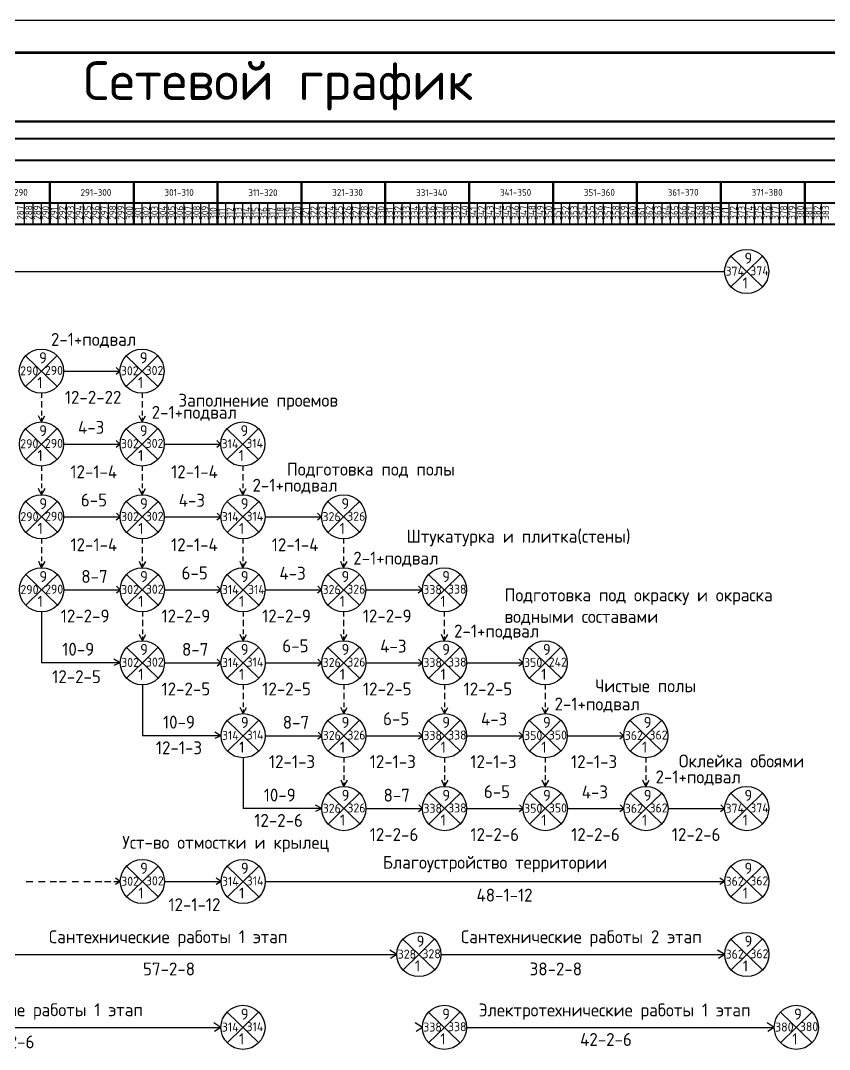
# Model space of a CAD drawing. Header units: millimetres. Extents: x -782 to 10910, y 3841 to 13237.
# Drawn here: x 10231.4 to 10356.8, y 7775.9 to 7935.4 of the extents above; entities that cross this region are included whole.
import ezdxf

# ---------------------------------------------------------------- set-up
doc = ezdxf.new("R2010")
doc.units = ezdxf.units.MM
doc.layers.add('1STAIR2D', color=30, linetype='Continuous')
doc.layers.add('A0-08', color=101, linetype='Continuous')
doc.styles.add('GOST-2.304_Type-B', font='GOST_Common.ttf')
doc.styles.get("Standard").update_dxf_attribs({"font": 'isocpeur.ttf'})

msp = doc.modelspace()

# ---------------------------------------------------------------- linework, layer by layer
at = {"lineweight": 50}
for p, q in [((10235.969228, 7903.787679), (10235.969228, 7910.420659)), ((10248.969228, 7903.810757), (10248.969228, 7910.443737)), ((10261.969228, 7903.779987), (10261.969228, 7910.412966)), ((10274.969228, 7903.787679), (10274.969228, 7910.420659)), ((10287.969228, 7903.787679), (10287.969228, 7910.420659)), ((10300.969228, 7903.810757), (10300.969228, 7910.443737)), ((10313.969228, 7903.779987), (10313.969228, 7910.412966)), ((10326.969228, 7903.787679), (10326.969228, 7910.420659)), ((10339.969228, 7903.787679), (10339.969228, 7910.420659)), ((10352.969228, 7903.810757), (10352.969228, 7910.443737))]:
    msp.add_line(p, q, dxfattribs=at)
at = {"lineweight": 25}
for p, q in [((10232.069228, 7903.803065), (10232.069228, 7907.127247)), ((10232.069228, 7903.803065), (10232.069228, 7907.127247)), ((10233.369228, 7903.803065), (10233.369228, 7907.142632)), ((10234.669228, 7903.787679), (10234.669228, 7907.111862)), ((10234.669228, 7903.787679), (10234.669228, 7907.111862)), ((10235.969228, 7903.787679), (10235.969228, 7907.111862)), ((10235.969228, 7903.787679), (10235.969228, 7907.111862)), ((10237.269228, 7903.787679), (10237.269228, 7907.127247)), ((10238.569228, 7903.772294), (10238.569228, 7907.096476)), ((10238.569228, 7903.772294), (10238.569228, 7907.096476)), ((10239.869228, 7903.772294), (10239.869228, 7907.096476)), ((10239.869228, 7903.772294), (10239.869228, 7907.096476)), ((10241.169228, 7903.772294), (10241.169228, 7907.111862)), ((10242.469228, 7903.787679), (10242.469228, 7907.111862)), ((10242.469228, 7903.787679), (10242.469228, 7907.111862)), ((10243.769228, 7903.787679), (10243.769228, 7907.111862)), ((10243.769228, 7903.787679), (10243.769228, 7907.111862)), ((10245.069228, 7903.787679), (10245.069228, 7907.127247)), ((10246.369228, 7903.787679), (10246.369228, 7907.111862)), ((10246.369228, 7903.787679), (10246.369228, 7907.111862)), ((10247.669228, 7903.787679), (10247.669228, 7907.111862)), ((10247.669228, 7903.787679), (10247.669228, 7907.111862)), ((10248.969228, 7903.787679), (10248.969228, 7907.127247)), ((10250.269228, 7903.787679), (10250.269228, 7907.111862)), ((10250.269228, 7903.787679), (10250.269228, 7907.111862)), ((10251.569228, 7903.787679), (10251.569228, 7907.111862)), ((10251.569228, 7903.787679), (10251.569228, 7907.111862)), ((10252.869228, 7903.787679), (10252.869228, 7907.127247)), ((10254.169228, 7903.787679), (10254.169228, 7907.111862)), ((10254.169228, 7903.787679), (10254.169228, 7907.111862)), ((10255.469228, 7903.787679), (10255.469228, 7907.111862)), ((10255.469228, 7903.787679), (10255.469228, 7907.111862)), ((10256.769228, 7903.787679), (10256.769228, 7907.127247)), ((10258.069228, 7903.772294), (10258.069228, 7907.096476)), ((10258.069228, 7903.772294), (10258.069228, 7907.096476)), ((10259.369228, 7903.772294), (10259.369228, 7907.096476)), ((10259.369228, 7903.772294), (10259.369228, 7907.096476)), ((10260.669228, 7903.772294), (10260.669228, 7907.111862)), ((10261.969228, 7903.756909), (10261.969228, 7907.081091)), ((10261.969228, 7903.756909), (10261.969228, 7907.081091)), ((10263.269228, 7903.756909), (10263.269228, 7907.081091)), ((10263.269228, 7903.756909), (10263.269228, 7907.081091)), ((10264.569228, 7903.756909), (10264.569228, 7907.096476)), ((10265.869228, 7903.772294), (10265.869228, 7907.096476)), ((10265.869228, 7903.772294), (10265.869228, 7907.096476)), ((10267.169228, 7903.772294), (10267.169228, 7907.096476)), ((10267.169228, 7903.772294), (10267.169228, 7907.096476)), ((10268.469228, 7903.772294), (10268.469228, 7907.111862)), ((10269.769228, 7903.772294), (10269.769228, 7907.096476)), ((10269.769228, 7903.772294), (10269.769228, 7907.096476)), ((10271.069228, 7903.772294), (10271.069228, 7907.096476)), ((10271.069228, 7903.772294), (10271.069228, 7907.096476)), ((10272.369228, 7903.772294), (10272.369228, 7907.111862)), ((10273.669228, 7903.772294), (10273.669228, 7907.096476)), ((10273.669228, 7903.772294), (10273.669228, 7907.096476)), ((10274.969228, 7903.772294), (10274.969228, 7907.096476)), ((10274.969228, 7903.772294), (10274.969228, 7907.096476)), ((10276.269228, 7903.772294), (10276.269228, 7907.111862)), ((10277.569228, 7903.772294), (10277.569228, 7907.096476)), ((10277.569228, 7903.772294), (10277.569228, 7907.096476)), ((10278.869228, 7903.772294), (10278.869228, 7907.096476)), ((10278.869228, 7903.772294), (10278.869228, 7907.096476)), ((10280.169228, 7903.772294), (10280.169228, 7907.111862)), ((10281.469228, 7903.756909), (10281.469228, 7907.081091)), ((10281.469228, 7903.756909), (10281.469228, 7907.081091)), ((10282.769228, 7903.756909), (10282.769228, 7907.081091)), ((10282.769228, 7903.756909), (10282.769228, 7907.081091)), ((10284.069228, 7903.756909), (10284.069228, 7907.096476)), ((10285.369228, 7903.741523), (10285.369228, 7907.065706)), ((10285.369228, 7903.741523), (10285.369228, 7907.065706)), ((10286.669228, 7903.741523), (10286.669228, 7907.065706)), ((10286.669228, 7903.741523), (10286.669228, 7907.065706)), ((10287.969228, 7903.741523), (10287.969228, 7907.081091)), ((10289.269228, 7903.756909), (10289.269228, 7907.081091)), ((10289.269228, 7903.756909), (10289.269228, 7907.081091)), ((10290.569228, 7903.756909), (10290.569228, 7907.081091)), ((10290.569228, 7903.756909), (10290.569228, 7907.081091)), ((10291.869228, 7903.756909), (10291.869228, 7907.096476)), ((10293.169228, 7903.756909), (10293.169228, 7907.081091)), ((10293.169228, 7903.756909), (10293.169228, 7907.081091)), ((10294.469228, 7903.756909), (10294.469228, 7907.081091)), ((10294.469228, 7903.756909), (10294.469228, 7907.081091)), ((10295.769228, 7903.756909), (10295.769228, 7907.096476)), ((10297.069228, 7903.756909), (10297.069228, 7907.081091)), ((10297.069228, 7903.756909), (10297.069228, 7907.081091)), ((10298.369228, 7903.756909), (10298.369228, 7907.081091)), ((10298.369228, 7903.756909), (10298.369228, 7907.081091)), ((10299.669228, 7903.756909), (10299.669228, 7907.096476)), ((10300.969228, 7903.756909), (10300.969228, 7907.081091)), ((10300.969228, 7903.756909), (10300.969228, 7907.081091)), ((10302.269228, 7903.756909), (10302.269228, 7907.081091)), ((10302.269228, 7903.756909), (10302.269228, 7907.081091)), ((10303.569228, 7903.756909), (10303.569228, 7907.096476)), ((10304.869228, 7903.787679), (10304.869228, 7907.111862)), ((10304.869228, 7903.787679), (10304.869228, 7907.111862)), ((10306.169228, 7903.787679), (10306.169228, 7907.111862)), ((10306.169228, 7903.787679), (10306.169228, 7907.111862)), ((10307.469228, 7903.787679), (10307.469228, 7907.127247)), ((10308.769228, 7903.772294), (10308.769228, 7907.096476)), ((10308.769228, 7903.772294), (10308.769228, 7907.096476)), ((10310.069228, 7903.772294), (10310.069228, 7907.096476)), ((10310.069228, 7903.772294), (10310.069228, 7907.096476)), ((10311.369228, 7903.772294), (10311.369228, 7907.111862)), ((10312.669228, 7903.787679), (10312.669228, 7907.111862)), ((10312.669228, 7903.787679), (10312.669228, 7907.111862)), ((10313.969228, 7903.787679), (10313.969228, 7907.111862)), ((10313.969228, 7903.787679), (10313.969228, 7907.111862)), ((10315.269228, 7903.787679), (10315.269228, 7907.127247)), ((10316.569228, 7903.787679), (10316.569228, 7907.111862)), ((10316.569228, 7903.787679), (10316.569228, 7907.111862)), ((10317.869228, 7903.787679), (10317.869228, 7907.111862)), ((10317.869228, 7903.787679), (10317.869228, 7907.111862)), ((10319.169228, 7903.787679), (10319.169228, 7907.127247)), ((10320.469228, 7903.787679), (10320.469228, 7907.111862)), ((10320.469228, 7903.787679), (10320.469228, 7907.111862)), ((10321.769228, 7903.787679), (10321.769228, 7907.111862)), ((10321.769228, 7903.787679), (10321.769228, 7907.111862)), ((10323.069228, 7903.787679), (10323.069228, 7907.127247)), ((10324.369228, 7903.787679), (10324.369228, 7907.111862)), ((10324.369228, 7903.787679), (10324.369228, 7907.111862)), ((10325.669228, 7903.787679), (10325.669228, 7907.111862)), ((10325.669228, 7903.787679), (10325.669228, 7907.111862)), ((10326.969228, 7903.787679), (10326.969228, 7907.127247)), ((10328.269228, 7903.803065), (10328.269228, 7907.127247)), ((10328.269228, 7903.803065), (10328.269228, 7907.127247)), ((10329.569228, 7903.803065), (10329.569228, 7907.127247)), ((10329.569228, 7903.803065), (10329.569228, 7907.127247)), ((10330.869228, 7903.803065), (10330.869228, 7907.142632)), ((10332.169228, 7903.787679), (10332.169228, 7907.111862)), ((10332.169228, 7903.787679), (10332.169228, 7907.111862)), ((10333.469228, 7903.787679), (10333.469228, 7907.111862)), ((10333.469228, 7903.787679), (10333.469228, 7907.111862)), ((10334.769228, 7903.787679), (10334.769228, 7907.127247)), ((10336.069228, 7903.803065), (10336.069228, 7907.127247)), ((10336.069228, 7903.803065), (10336.069228, 7907.127247)), ((10337.369228, 7903.803065), (10337.369228, 7907.127247)), ((10337.369228, 7903.803065), (10337.369228, 7907.127247)), ((10338.669228, 7903.803065), (10338.669228, 7907.142632)), ((10339.969228, 7903.803065), (10339.969228, 7907.127247)), ((10339.969228, 7903.803065), (10339.969228, 7907.127247)), ((10341.269228, 7903.803065), (10341.269228, 7907.127247)), ((10341.269228, 7903.803065), (10341.269228, 7907.127247)), ((10342.569228, 7903.803065), (10342.569228, 7907.142632)), ((10343.869228, 7903.803065), (10343.869228, 7907.127247)), ((10343.869228, 7903.803065), (10343.869228, 7907.127247)), ((10345.169228, 7903.803065), (10345.169228, 7907.127247)), ((10345.169228, 7903.803065), (10345.169228, 7907.127247)), ((10346.469228, 7903.803065), (10346.469228, 7907.142632)), ((10347.769228, 7903.803065), (10347.769228, 7907.127247)), ((10347.769228, 7903.803065), (10347.769228, 7907.127247)), ((10349.069228, 7903.803065), (10349.069228, 7907.127247)), ((10349.069228, 7903.803065), (10349.069228, 7907.127247)), ((10350.369228, 7903.803065), (10350.369228, 7907.142632)), ((10351.669228, 7903.787679), (10351.669228, 7907.111862)), ((10351.669228, 7903.787679), (10351.669228, 7907.111862)), ((10352.969228, 7903.787679), (10352.969228, 7907.111862)), ((10352.969228, 7903.787679), (10352.969228, 7907.111862)), ((10354.269228, 7903.787679), (10354.269228, 7907.127247)), ((10355.569228, 7903.772294), (10355.569228, 7907.096476)), ((10355.569228, 7903.772294), (10355.569228, 7907.096476)), ((9899.269228, 7896.505323), (10340.559181, 7896.505323)), ((10238.080719, 7881.06624), (10246.840829, 7881.06624)), ((10246.245753, 7880.594382), (10246.840829, 7881.06624)), ((10246.840829, 7881.06624), (10246.272568, 7881.625105)), ((10234.669228, 7877.646295), (10234.669228, 7876.934043)), ((10250.269228, 7877.646295), (10250.269228, 7876.934043)), ((10234.669228, 7876.397611), (10234.669228, 7875.424545)), ((10250.269228, 7876.397611), (10250.269228, 7875.424545)), ((10234.669228, 7873.1852), (10234.227425, 7874.14631)), ((10234.669228, 7874.922417), (10234.669228, 7874.197013)), ((10234.669228, 7873.1852), (10235.214077, 7874.14631)), ((10234.669228, 7873.827715), (10234.669228, 7873.1852)), ((10250.269228, 7873.1852), (10249.827425, 7874.14631)), ((10250.269228, 7874.922417), (10250.269228, 7874.197013)), ((10250.269228, 7873.1852), (10250.814077, 7874.14631)), ((10250.269228, 7873.827715), (10250.269228, 7873.1852)), ((10238.080719, 7869.765255), (10246.840829, 7869.765255)), ((10246.245753, 7869.293397), (10246.840829, 7869.765255)), ((10246.840829, 7869.765255), (10246.272568, 7870.324121)), ((10253.680719, 7869.765255), (10262.440829, 7869.765255)), ((10261.845753, 7869.293397), (10262.440829, 7869.765255)), ((10262.440829, 7869.765255), (10261.872568, 7870.324121)), ((10234.677681, 7866.34531), (10234.677681, 7865.633058)), ((10250.277681, 7866.34531), (10250.277681, 7865.633058)), ((10265.877681, 7866.34531), (10265.877681, 7865.633058)), ((10234.677681, 7865.096626), (10234.677681, 7864.12356)), ((10250.277681, 7865.096626), (10250.277681, 7864.12356)), ((10265.877681, 7865.096626), (10265.877681, 7864.12356)), ((10234.677681, 7861.884216), (10234.235878, 7862.845325)), ((10234.677681, 7863.621433), (10234.677681, 7862.896028)), ((10234.677681, 7861.884216), (10235.22253, 7862.845325)), ((10250.277681, 7861.884216), (10249.835878, 7862.845325)), ((10250.277681, 7863.621433), (10250.277681, 7862.896028)), ((10250.277681, 7861.884216), (10250.82253, 7862.845325)), ((10265.877681, 7861.884216), (10265.435878, 7862.845325)), ((10265.877681, 7863.621433), (10265.877681, 7862.896028)), ((10265.877681, 7861.884216), (10266.42253, 7862.845325)), ((10234.677681, 7862.526731), (10234.677681, 7861.884216)), ((10250.277681, 7862.526731), (10250.277681, 7861.884216)), ((10265.877681, 7862.526731), (10265.877681, 7861.884216)), ((10238.097627, 7858.464271), (10246.857736, 7858.464271)), ((10246.26266, 7857.992412), (10246.857736, 7858.464271)), ((10246.857736, 7858.464271), (10246.289476, 7859.023136)), ((10253.689173, 7858.464271), (10262.449283, 7858.464271)), ((10261.854207, 7857.992412), (10262.449283, 7858.464271)), ((10262.449283, 7858.464271), (10261.881022, 7859.023136)), ((10269.289173, 7858.464271), (10278.049283, 7858.464271)), ((10277.454207, 7857.992412), (10278.049283, 7858.464271)), ((10278.049283, 7858.464271), (10277.481022, 7859.023136)), ((10234.694589, 7855.044326), (10234.694589, 7854.332073)), ((10250.294589, 7855.044326), (10250.294589, 7854.332073)), ((10265.894589, 7855.044326), (10265.894589, 7854.332073)), ((10281.494589, 7855.044326), (10281.494589, 7854.332073)), ((10234.694589, 7853.795641), (10234.694589, 7852.822575)), ((10250.294589, 7853.795641), (10250.294589, 7852.822575)), ((10265.894589, 7853.795641), (10265.894589, 7852.822575)), ((10281.494589, 7853.795641), (10281.494589, 7852.822575)), ((10234.694589, 7850.583231), (10234.252786, 7851.54434)), ((10234.694589, 7852.320448), (10234.694589, 7851.595044)), ((10234.694589, 7850.583231), (10235.239438, 7851.54434)), ((10250.294589, 7850.583231), (10249.852786, 7851.54434)), ((10250.294589, 7852.320448), (10250.294589, 7851.595044)), ((10250.294589, 7850.583231), (10250.839438, 7851.54434)), ((10265.894589, 7850.583231), (10265.452786, 7851.54434)), ((10265.894589, 7852.320448), (10265.894589, 7851.595044)), ((10265.894589, 7850.583231), (10266.439438, 7851.54434)), ((10281.494589, 7850.583231), (10281.052786, 7851.54434)), ((10281.494589, 7852.320448), (10281.494589, 7851.595044)), ((10281.494589, 7850.583231), (10282.039438, 7851.54434)), ((10234.694589, 7851.225746), (10234.694589, 7850.583231)), ((10250.294589, 7851.225746), (10250.294589, 7850.583231)), ((10265.894589, 7851.225746), (10265.894589, 7850.583231)), ((10281.494589, 7851.225746), (10281.494589, 7850.583231)), ((10238.114534, 7847.163286), (10246.874644, 7847.163286)), ((10246.279568, 7846.691428), (10246.874644, 7847.163286)), ((10246.874644, 7847.163286), (10246.306383, 7847.722151)), ((10253.714534, 7847.163286), (10262.474644, 7847.163286)), ((10261.879568, 7846.691428), (10262.474644, 7847.163286)), ((10262.474644, 7847.163286), (10261.906383, 7847.722151)), ((10269.30608, 7847.163286), (10278.06619, 7847.163286)), ((10277.471114, 7846.691428), (10278.06619, 7847.163286)), ((10278.06619, 7847.163286), (10277.497929, 7847.722151)), ((10284.90608, 7847.163286), (10293.66619, 7847.163286)), ((10293.071114, 7846.691428), (10293.66619, 7847.163286)), ((10293.66619, 7847.163286), (10293.097929, 7847.722151)), ((10234.694589, 7843.743341), (10234.694589, 7835.862301)), ((10250.311496, 7843.743341), (10250.311496, 7843.031088)), ((10265.911496, 7843.743341), (10265.911496, 7843.031088)), ((10281.511496, 7843.743341), (10281.511496, 7843.031088)), ((10297.111496, 7843.743341), (10297.111496, 7843.031088)), ((10250.311496, 7842.494656), (10250.311496, 7841.52159)), ((10265.911496, 7842.494656), (10265.911496, 7841.52159)), ((10281.511496, 7842.494656), (10281.511496, 7841.52159)), ((10297.111496, 7842.494656), (10297.111496, 7841.52159)), ((10250.311496, 7839.282246), (10249.869693, 7840.243356)), ((10250.311496, 7841.019463), (10250.311496, 7840.294059)), ((10250.311496, 7839.282246), (10250.856345, 7840.243356)), ((10265.911496, 7839.282246), (10265.469693, 7840.243356)), ((10265.911496, 7841.019463), (10265.911496, 7840.294059)), ((10265.911496, 7839.282246), (10266.456345, 7840.243356)), ((10281.511496, 7839.282246), (10281.069693, 7840.243356)), ((10281.511496, 7841.019463), (10281.511496, 7840.294059)), ((10281.511496, 7839.282246), (10282.056345, 7840.243356)), ((10297.111496, 7839.282246), (10296.669693, 7840.243356)), ((10297.111496, 7841.019463), (10297.111496, 7840.294059)), ((10297.111496, 7839.282246), (10297.656345, 7840.243356)), ((10250.311496, 7839.924761), (10250.311496, 7839.282246)), ((10265.911496, 7839.924761), (10265.911496, 7839.282246)), ((10281.511496, 7839.924761), (10281.511496, 7839.282246)), ((10297.111496, 7839.924761), (10297.111496, 7839.282246)), ((10246.874644, 7835.862301), (10234.694589, 7835.862301)), ((10246.874644, 7835.862301), (10245.913534, 7836.40715)), ((10246.874644, 7835.862301), (10245.913534, 7835.420498)), ((10253.731442, 7835.862301), (10262.491551, 7835.862301)), ((10261.896475, 7835.390443), (10262.491551, 7835.862301)), ((10262.491551, 7835.862301), (10261.923291, 7836.421166)), ((10269.331442, 7835.862301), (10278.091551, 7835.862301)), ((10277.496475, 7835.390443), (10278.091551, 7835.862301)), ((10278.091551, 7835.862301), (10277.523291, 7836.421166)), ((10284.922988, 7835.862301), (10293.683098, 7835.862301)), ((10293.088022, 7835.390443), (10293.683098, 7835.862301)), ((10293.683098, 7835.862301), (10293.114837, 7836.421166)), ((10300.522988, 7835.862301), (10309.283098, 7835.862301)), ((10308.688022, 7835.390443), (10309.283098, 7835.862301)), ((10309.283098, 7835.862301), (10308.714837, 7836.421166)), ((10250.311496, 7832.442356), (10250.311496, 7824.561316)), ((10265.928404, 7832.442356), (10265.928404, 7831.730104)), ((10281.528404, 7832.442356), (10281.528404, 7831.730104)), ((10297.128404, 7832.442356), (10297.128404, 7831.730104)), ((10312.728404, 7832.442356), (10312.728404, 7831.730104)), ((10265.928404, 7831.193672), (10265.928404, 7830.220606)), ((10281.528404, 7831.193672), (10281.528404, 7830.220606)), ((10297.128404, 7831.193672), (10297.128404, 7830.220606)), ((10312.728404, 7831.193672), (10312.728404, 7830.220606)), ((10265.928404, 7829.718479), (10265.928404, 7828.993074)), ((10281.528404, 7829.718479), (10281.528404, 7828.993074)), ((10297.128404, 7829.718479), (10297.128404, 7828.993074)), ((10312.728404, 7829.718479), (10312.728404, 7828.993074)), ((10265.928404, 7827.981262), (10265.486601, 7828.942371)), ((10265.928404, 7827.981262), (10266.473253, 7828.942371)), ((10265.928404, 7828.623777), (10265.928404, 7827.981262)), ((10281.528404, 7827.981262), (10281.086601, 7828.942371)), ((10281.528404, 7827.981262), (10282.073253, 7828.942371)), ((10281.528404, 7828.623777), (10281.528404, 7827.981262)), ((10297.128404, 7827.981262), (10296.686601, 7828.942371)), ((10297.128404, 7827.981262), (10297.673253, 7828.942371)), ((10297.128404, 7828.623777), (10297.128404, 7827.981262)), ((10312.728404, 7827.981262), (10312.286601, 7828.942371)), ((10312.728404, 7827.981262), (10313.273253, 7828.942371)), ((10312.728404, 7828.623777), (10312.728404, 7827.981262)), ((10262.491551, 7824.561316), (10250.311496, 7824.561316)), ((10262.491551, 7824.561316), (10261.530442, 7825.106165)), ((10262.491551, 7824.561316), (10261.530442, 7824.119513)), ((10269.348349, 7824.561316), (10278.108459, 7824.561316)), ((10277.513383, 7824.089458), (10278.108459, 7824.561316)), ((10278.108459, 7824.561316), (10277.540198, 7825.120182)), ((10284.948349, 7824.561316), (10293.708459, 7824.561316)), ((10293.113383, 7824.089458), (10293.708459, 7824.561316)), ((10293.708459, 7824.561316), (10293.140198, 7825.120182)), ((10300.539895, 7824.561316), (10309.300005, 7824.561316)), ((10308.704929, 7824.089458), (10309.300005, 7824.561316)), ((10309.300005, 7824.561316), (10308.731744, 7825.120182)), ((10316.139895, 7824.561316), (10324.900005, 7824.561316)), ((10324.304929, 7824.089458), (10324.900005, 7824.561316)), ((10324.900005, 7824.561316), (10324.331744, 7825.120182)), ((10265.928404, 7821.141371), (10265.928404, 7813.260332)), ((10281.545311, 7821.141371), (10281.545311, 7820.429119)), ((10297.145311, 7821.141371), (10297.145311, 7820.429119)), ((10312.745311, 7821.141371), (10312.745311, 7820.429119)), ((10328.345311, 7821.141371), (10328.345311, 7820.429119)), ((10281.545311, 7819.892687), (10281.545311, 7818.919621)), ((10297.145311, 7819.892687), (10297.145311, 7818.919621)), ((10312.745311, 7819.892687), (10312.745311, 7818.919621)), ((10328.345311, 7819.892687), (10328.345311, 7818.919621)), ((10281.545311, 7818.417494), (10281.545311, 7817.692089)), ((10297.145311, 7818.417494), (10297.145311, 7817.692089)), ((10312.745311, 7818.417494), (10312.745311, 7817.692089)), ((10328.345311, 7818.417494), (10328.345311, 7817.692089)), ((10281.545311, 7816.680277), (10281.103508, 7817.641386)), ((10281.545311, 7816.680277), (10282.09016, 7817.641386)), ((10281.545311, 7817.322792), (10281.545311, 7816.680277)), ((10297.145311, 7816.680277), (10296.703508, 7817.641386)), ((10297.145311, 7816.680277), (10297.69016, 7817.641386)), ((10297.145311, 7817.322792), (10297.145311, 7816.680277)), ((10312.745311, 7816.680277), (10312.303508, 7817.641386)), ((10312.745311, 7816.680277), (10313.29016, 7817.641386)), ((10312.745311, 7817.322792), (10312.745311, 7816.680277)), ((10328.345311, 7816.680277), (10327.903508, 7817.641386)), ((10328.345311, 7816.680277), (10328.89016, 7817.641386)), ((10328.345311, 7817.322792), (10328.345311, 7816.680277)), ((10278.108459, 7813.260332), (10265.928404, 7813.260332)), ((10278.108459, 7813.260332), (10277.147349, 7813.805181)), ((10278.108459, 7813.260332), (10277.147349, 7812.818529)), ((10284.965257, 7813.260332), (10293.725366, 7813.260332)), ((10293.13029, 7812.788473), (10293.725366, 7813.260332)), ((10293.725366, 7813.260332), (10293.157106, 7813.819197)), ((10300.565257, 7813.260332), (10309.325366, 7813.260332)), ((10308.73029, 7812.788473), (10309.325366, 7813.260332)), ((10309.325366, 7813.260332), (10308.757106, 7813.819197)), ((10316.156803, 7813.260332), (10324.916913, 7813.260332)), ((10324.321837, 7812.788473), (10324.916913, 7813.260332)), ((10324.916913, 7813.260332), (10324.348652, 7813.819197)), ((10331.756803, 7813.260332), (10340.516913, 7813.260332)), ((10339.921837, 7812.788473), (10340.516913, 7813.260332)), ((10340.516913, 7813.260332), (10339.948652, 7813.819197)), ((10232.325405, 7801.959347), (10233.34128, 7801.959347)), ((10234.237892, 7801.959347), (10235.253767, 7801.959347)), ((10236.006406, 7801.959347), (10237.02228, 7801.959347)), ((10237.469687, 7801.959347), (10238.485561, 7801.959347)), ((10239.423305, 7801.959347), (10240.43918, 7801.959347)), ((10241.232977, 7801.959347), (10242.248852, 7801.959347)), ((10243.022069, 7801.959347), (10244.037944, 7801.959347)), ((10244.421925, 7801.959347), (10245.4378, 7801.959347)), ((10245.875677, 7801.959347), (10246.891551, 7801.959347)), ((10246.891551, 7801.959347), (10246.130895, 7802.485392)), ((10246.891551, 7801.959347), (10246.145638, 7801.506685)), ((10253.731442, 7801.959347), (10262.508459, 7801.959347)), ((10262.508459, 7801.959347), (10261.747803, 7802.485392)), ((10262.508459, 7801.959347), (10261.762546, 7801.506685)), ((10269.348349, 7801.959347), (10340.567635, 7801.959347)), ((10340.567635, 7801.959347), (10339.806979, 7802.485392)), ((10340.567635, 7801.959347), (10339.821722, 7801.506685)), ((10289.749283, 7790.658362), (10288.648592, 7791.334667)), ((10340.576089, 7790.658362), (10339.475398, 7791.334667)), ((10222.52598, 7790.658362), (10289.749283, 7790.658362)), ((10289.749283, 7790.658362), (10288.766188, 7790.020897)), ((10296.589173, 7790.658362), (10340.576089, 7790.658362)), ((10340.576089, 7790.658362), (10339.592994, 7790.020897)), ((10262.488559, 7779.357378), (10261.387869, 7780.033683)), ((10293.708459, 7779.357378), (10292.607768, 7780.033683)), ((10348.249283, 7779.357378), (10347.148592, 7780.033683)), ((10191.289173, 7779.357378), (10262.488559, 7779.357378)), ((10262.488559, 7779.357378), (10261.505465, 7778.719912)), ((10293.708459, 7779.357378), (10292.725364, 7778.719912)), ((10300.548349, 7779.357378), (10348.249283, 7779.357378)), ((10348.249283, 7779.357378), (10347.266188, 7778.719912))]:
    msp.add_line(p, q, dxfattribs=at)
at = {"layer": '1STAIR2D', "color": 0}
msp.add_line((10617.900427, 7935.388671), (9777.900427, 7935.388671), dxfattribs=at)
at = {"layer": '1STAIR2D', "color": 0, "lineweight": 100}
msp.add_line((10612.900427, 7930.388671), (9797.900427, 7930.388671), dxfattribs=at)
at = {"layer": 'A0-08', "color": 0, "lineweight": 40}
for p, q in [((9883.535668, 7919.723221), (10599.969228, 7919.723221)), ((9912.454622, 7919.723221), (10599.969228, 7919.723221)), ((10599.969228, 7919.723221), (10150.795112, 7919.723221)), ((9850.305071, 7917.10214), (10599.969228, 7917.10214)), ((9850.305071, 7917.10214), (10599.969228, 7917.10214)), ((9850.305071, 7913.761399), (10599.969228, 7913.775611)), ((9850.305071, 7910.420659), (10599.969228, 7910.420659)), ((9953.251794, 7907.111862), (10599.969228, 7907.127247)), ((9850.305071, 7903.81845), (10599.969228, 7903.81845))]:
    msp.add_line(p, q, dxfattribs=at)
at = {"layer": 'A0-08', "color": 0, "lineweight": 25}
for p, q in [((10334.765659, 7903.81845), (10346.735467, 7903.81845)), ((10341.519319, 7898.881323), (10346.438933, 7894.129324)), ((10343.979126, 7896.505323), (10346.422705, 7898.89801)), ((10341.535548, 7894.112636), (10343.979126, 7896.505323)), ((10232.200967, 7883.44224), (10237.120581, 7878.69024)), ((10234.660774, 7881.06624), (10237.104352, 7883.458927)), ((10247.800967, 7883.44224), (10252.720581, 7878.69024)), ((10250.260774, 7881.06624), (10252.704352, 7883.458927)), ((10232.217196, 7878.673553), (10234.660774, 7881.06624)), ((10247.817196, 7878.673553), (10250.260774, 7881.06624)), ((10232.209421, 7872.141255), (10237.129035, 7867.389256)), ((10234.669228, 7869.765255), (10237.112806, 7872.157942)), ((10247.809421, 7872.141255), (10252.729035, 7867.389256)), ((10250.269228, 7869.765255), (10252.712806, 7872.157942)), ((10263.409421, 7872.141255), (10268.329035, 7867.389256)), ((10265.869228, 7869.765255), (10268.312806, 7872.157942)), ((10232.225649, 7867.372569), (10234.669228, 7869.765255)), ((10247.825649, 7867.372569), (10250.269228, 7869.765255)), ((10263.425649, 7867.372569), (10265.869228, 7869.765255)), ((10232.226328, 7860.84027), (10237.145942, 7856.088271)), ((10234.686135, 7858.464271), (10237.129713, 7860.856957)), ((10247.834782, 7860.84027), (10252.754396, 7856.088271)), ((10250.294589, 7858.464271), (10252.738167, 7860.856957)), ((10263.443236, 7860.84027), (10268.36285, 7856.088271)), ((10265.903043, 7858.464271), (10268.346621, 7860.856957)), ((10279.05169, 7860.84027), (10283.971303, 7856.088271)), ((10281.511496, 7858.464271), (10283.955075, 7860.856957)), ((10232.242557, 7856.071584), (10234.686135, 7858.464271)), ((10247.851011, 7856.071584), (10250.294589, 7858.464271)), ((10263.459464, 7856.071584), (10265.903043, 7858.464271)), ((10279.067918, 7856.071584), (10281.511496, 7858.464271)), ((10232.234782, 7849.539286), (10237.154396, 7844.787286)), ((10234.694589, 7847.163286), (10237.138167, 7849.555973)), ((10247.843236, 7849.539286), (10252.76285, 7844.787286)), ((10250.303043, 7847.163286), (10252.746621, 7849.555973)), ((10263.45169, 7849.539286), (10268.371303, 7844.787286)), ((10265.911496, 7847.163286), (10268.355075, 7849.555973)), ((10279.060143, 7849.539286), (10283.979757, 7844.787286)), ((10281.51995, 7847.163286), (10283.963528, 7849.555973)), ((10294.668597, 7849.539286), (10299.588211, 7844.787286)), ((10297.128404, 7847.163286), (10299.571982, 7849.555973)), ((10232.251011, 7844.770599), (10234.694589, 7847.163286)), ((10247.859464, 7844.770599), (10250.303043, 7847.163286)), ((10263.467918, 7844.770599), (10265.911496, 7847.163286)), ((10279.076372, 7844.770599), (10281.51995, 7847.163286)), ((10294.684826, 7844.770599), (10297.128404, 7847.163286)), ((10247.85169, 7838.238301), (10252.771303, 7833.486301)), ((10250.311496, 7835.862301), (10252.755075, 7838.254988)), ((10263.460143, 7838.238301), (10268.379757, 7833.486301)), ((10265.91995, 7835.862301), (10268.363528, 7838.254988)), ((10279.068597, 7838.238301), (10283.988211, 7833.486301)), ((10281.528404, 7835.862301), (10283.971982, 7838.254988)), ((10294.677051, 7838.238301), (10299.596665, 7833.486301)), ((10297.136858, 7835.862301), (10299.580436, 7838.254988)), ((10310.285504, 7838.238301), (10315.205118, 7833.486301)), ((10312.745311, 7835.862301), (10315.18889, 7838.254988)), ((10247.867918, 7833.469614), (10250.311496, 7835.862301)), ((10263.476372, 7833.469614), (10265.91995, 7835.862301)), ((10279.084826, 7833.469614), (10281.528404, 7835.862301)), ((10294.693279, 7833.469614), (10297.136858, 7835.862301)), ((10310.301733, 7833.469614), (10312.745311, 7835.862301)), ((10263.468597, 7826.937316), (10268.388211, 7822.185317)), ((10265.928404, 7824.561316), (10268.371982, 7826.954003)), ((10279.077051, 7826.937316), (10283.996665, 7822.185317)), ((10281.536858, 7824.561316), (10283.980436, 7826.954003)), ((10294.685504, 7826.937316), (10299.605118, 7822.185317)), ((10297.145311, 7824.561316), (10299.58889, 7826.954003)), ((10310.293958, 7826.937316), (10315.213572, 7822.185317)), ((10312.753765, 7824.561316), (10315.197343, 7826.954003)), ((10325.902412, 7826.937316), (10330.822026, 7822.185317)), ((10328.362219, 7824.561316), (10330.805797, 7826.954003)), ((10263.484826, 7822.16863), (10265.928404, 7824.561316)), ((10279.093279, 7822.16863), (10281.536858, 7824.561316)), ((10294.701733, 7822.16863), (10297.145311, 7824.561316)), ((10310.310187, 7822.16863), (10312.753765, 7824.561316)), ((10325.918641, 7822.16863), (10328.362219, 7824.561316)), ((10279.085504, 7815.636331), (10284.005118, 7810.884332)), ((10281.545311, 7813.260332), (10283.98889, 7815.653018)), ((10294.693958, 7815.636331), (10299.613572, 7810.884332)), ((10297.153765, 7813.260332), (10299.597343, 7815.653018)), ((10310.302412, 7815.636331), (10315.222026, 7810.884332)), ((10312.762219, 7813.260332), (10315.205797, 7815.653018)), ((10325.910866, 7815.636331), (10330.83048, 7810.884332)), ((10328.370673, 7813.260332), (10330.814251, 7815.653018)), ((10341.519319, 7815.636331), (10346.438933, 7810.884332)), ((10343.979126, 7813.260332), (10346.422705, 7815.653018)), ((10279.101733, 7810.867645), (10281.545311, 7813.260332)), ((10294.710187, 7810.867645), (10297.153765, 7813.260332)), ((10310.318641, 7810.867645), (10312.762219, 7813.260332)), ((10325.927094, 7810.867645), (10328.370673, 7813.260332)), ((10341.535548, 7810.867645), (10343.979126, 7813.260332)), ((10247.85169, 7804.335347), (10252.771303, 7799.583347)), ((10250.311496, 7801.959347), (10252.755075, 7804.352034)), ((10263.468597, 7804.335347), (10268.388211, 7799.583347)), ((10265.928404, 7801.959347), (10268.371982, 7804.352034)), ((10341.527773, 7804.335347), (10346.447387, 7799.583347)), ((10343.98758, 7801.959347), (10346.431158, 7804.352034)), ((10247.867918, 7799.56666), (10250.311496, 7801.959347)), ((10263.484826, 7799.56666), (10265.928404, 7801.959347)), ((10341.544002, 7799.56666), (10343.98758, 7801.959347)), ((10290.709421, 7793.034362), (10295.629035, 7788.282363)), ((10293.169228, 7790.658362), (10295.612806, 7793.051049)), ((10341.536227, 7793.034362), (10346.455841, 7788.282363)), ((10343.996034, 7790.658362), (10346.439612, 7793.051049)), ((10290.725649, 7788.265676), (10293.169228, 7790.658362)), ((10341.552456, 7788.265676), (10343.996034, 7790.658362)), ((10263.448698, 7781.733377), (10268.368311, 7776.981378)), ((10265.908504, 7779.357378), (10268.352083, 7781.750064)), ((10294.668597, 7781.733377), (10299.588211, 7776.981378)), ((10297.128404, 7779.357378), (10299.571982, 7781.750064)), ((10349.209421, 7781.733377), (10354.129035, 7776.981378)), ((10351.669228, 7779.357378), (10354.112806, 7781.750064)), ((10263.464926, 7776.964691), (10265.908504, 7779.357378)), ((10294.684826, 7776.964691), (10297.128404, 7779.357378)), ((10349.225649, 7776.964691), (10351.669228, 7779.357378))]:
    msp.add_line(p, q, dxfattribs=at)
for centre in [(10343.979126, 7896.505323), (10234.660774, 7881.06624), (10250.260774, 7881.06624), (10234.669228, 7869.765255), (10250.269228, 7869.765255), (10265.869228, 7869.765255), (10234.686135, 7858.464271), (10250.294589, 7858.464271), (10265.903043, 7858.464271), (10281.511496, 7858.464271), (10234.694589, 7847.163286), (10250.303043, 7847.163286), (10265.911496, 7847.163286), (10281.51995, 7847.163286), (10297.128404, 7847.163286), (10250.311496, 7835.862301), (10265.91995, 7835.862301), (10281.528404, 7835.862301), (10297.136858, 7835.862301), (10312.745311, 7835.862301), (10265.928404, 7824.561316), (10281.536858, 7824.561316), (10297.145311, 7824.561316), (10312.753765, 7824.561316), (10328.362219, 7824.561316), (10281.545311, 7813.260332), (10297.153765, 7813.260332), (10312.762219, 7813.260332), (10328.370673, 7813.260332), (10343.979126, 7813.260332), (10250.311496, 7801.959347), (10265.928404, 7801.959347), (10343.98758, 7801.959347), (10293.169228, 7790.658362), (10343.996034, 7790.658362), (10265.908504, 7779.357378), (10297.128404, 7779.357378), (10351.669228, 7779.357378)]:
    msp.add_circle(centre, 3.419945, dxfattribs=at)

# ---------------------------------------------------------------- texts
at = {"insert": (10241.17086, 7929.085936), "char_height": 6, "attachment_point": 1}
msp.add_mtext_dynamic_manual_height_columns('Сетевой график', width=112.53552796, gutter_width=12.5, heights=[0], dxfattribs=at)
at = {"layer": 'A0-08', "color": 0, "lineweight": 25, "style": 'GOST-2.304_Type-B'}
for s, p in [('281-290', (10227.733898, 7908.226354)), ('291-300', (10240.733898, 7908.210968)), ('301-310', (10253.733898, 7908.210968)), ('311-320', (10266.733898, 7908.180198)), ('321-330', (10279.733898, 7908.210968)), ('331-340', (10292.733898, 7908.180198)), ('341-350', (10305.733898, 7908.226354)), ('351-360', (10318.733898, 7908.210968)), ('361-370', (10331.733898, 7908.226354)), ('371-380', (10344.733898, 7908.226354))]:
    msp.add_text(s, height=1.0687328, dxfattribs=at).set_placement(p)
for s, p in [('287', (10231.942471, 7904.523132)), ('288', (10233.242471, 7904.523132)), ('289', (10234.542471, 7904.523132)), ('290', (10235.842471, 7904.523132)), ('291', (10237.142471, 7904.523132)), ('292', (10238.442471, 7904.523132)), ('293', (10239.742471, 7904.523132)), ('294', (10241.042471, 7904.523132)), ('295', (10242.342471, 7904.523132)), ('296', (10243.642471, 7904.523132)), ('297', (10244.942471, 7904.523132)), ('298', (10246.242471, 7904.523132)), ('299', (10247.542471, 7904.523132)), ('300', (10248.842471, 7904.523132)), ('301', (10250.142471, 7904.523132)), ('302', (10251.442471, 7904.523132)), ('303', (10252.742471, 7904.523132)), ('304', (10254.042471, 7904.523132)), ('305', (10255.342471, 7904.523132)), ('306', (10256.642471, 7904.523132)), ('307', (10257.942471, 7904.523132)), ('308', (10259.242471, 7904.523132)), ('309', (10260.542471, 7904.523132)), ('310', (10261.842471, 7904.523132)), ('311', (10263.142471, 7904.523132)), ('312', (10264.442471, 7904.523132)), ('313', (10265.742471, 7904.523132)), ('314', (10267.042471, 7904.523132)), ('315', (10268.342471, 7904.523132)), ('316', (10269.642471, 7904.523132)), ('317', (10270.942471, 7904.523132)), ('318', (10272.242471, 7904.523132)), ('319', (10273.542471, 7904.523132)), ('320', (10274.842471, 7904.523132)), ('321', (10276.142471, 7904.523132)), ('322', (10277.442471, 7904.523132)), ('323', (10278.742471, 7904.523132)), ('324', (10280.042471, 7904.523132)), ('325', (10281.342471, 7904.523132)), ('326', (10282.642471, 7904.523132)), ('327', (10283.942471, 7904.523132)), ('328', (10285.242471, 7904.523132)), ('329', (10286.542471, 7904.523132)), ('330', (10287.842471, 7904.523132)), ('331', (10289.142471, 7904.523132)), ('332', (10290.442471, 7904.523132)), ('333', (10291.742471, 7904.523132)), ('334', (10293.042471, 7904.523132)), ('335', (10294.342471, 7904.523132)), ('336', (10295.642471, 7904.523132)), ('337', (10296.942471, 7904.523132)), ('338', (10298.242471, 7904.523132)), ('339', (10299.542471, 7904.523132)), ('340', (10300.842471, 7904.523132)), ('341', (10302.142471, 7904.523132)), ('342', (10303.442471, 7904.523132)), ('343', (10304.742471, 7904.523132)), ('344', (10306.042471, 7904.523132)), ('345', (10307.342471, 7904.523132)), ('346', (10308.642471, 7904.523132)), ('347', (10309.942471, 7904.523132)), ('348', (10311.242471, 7904.523132)), ('349', (10312.542471, 7904.523132)), ('350', (10313.842471, 7904.523132)), ('351', (10315.142471, 7904.523132)), ('352', (10316.442471, 7904.523132)), ('353', (10317.742471, 7904.523132)), ('354', (10319.042471, 7904.523132)), ('355', (10320.342471, 7904.523132)), ('356', (10321.642471, 7904.523132)), ('357', (10322.942471, 7904.523132)), ('358', (10324.242471, 7904.523132)), ('359', (10325.542471, 7904.523132)), ('360', (10326.842471, 7904.523132)), ('361', (10328.142471, 7904.523132)), ('362', (10329.442471, 7904.523132)), ('363', (10330.742471, 7904.523132)), ('364', (10332.042471, 7904.523132)), ('365', (10333.342471, 7904.523132)), ('366', (10334.642471, 7904.523132)), ('367', (10335.942471, 7904.523132)), ('368', (10337.242471, 7904.523132)), ('369', (10338.542471, 7904.523132)), ('370', (10339.842471, 7904.523132)), ('371', (10341.142471, 7904.523132)), ('372', (10342.442471, 7904.523132)), ('373', (10343.742471, 7904.523132)), ('374', (10345.042471, 7904.523132)), ('375', (10346.342471, 7904.523132)), ('376', (10347.642471, 7904.523132)), ('377', (10348.942471, 7904.523132)), ('378', (10350.242471, 7904.523132)), ('379', (10351.542471, 7904.523132)), ('380', (10352.842471, 7904.523132)), ('381', (10354.142471, 7904.523132)), ('382', (10355.442471, 7904.523132)), ('383', (10356.742471, 7904.523132))]:
    msp.add_text(s, height=1.0687328, rotation=90, dxfattribs=at).set_placement(p)
at = {"layer": 'A0-08', "color": 0, "lineweight": 25, "attachment_point": 1, "style": 'GOST-2.304_Type-B'}
for s, width, insert, char_height in [('9', 2.49875162, (10343.635364, 7899.419116), 1.709973), ('374', 2.49875162, (10340.693427, 7897.251252), 1.4), ('374', 2.49875162, (10344.518718, 7897.307022), 1.4), ('1', 2.49875162, (10343.356961, 7895.582496), 1.709973), ('2-1+подвал', 2.49875162, (10236.144974, 7886.977221), 2), ('9', 2.49875162, (10234.317012, 7883.980032), 1.709973), ('9', 2.49875162, (10249.917012, 7883.980032), 1.709973), ('290', 2.49875162, (10231.375075, 7881.812168), 1.4), ('290', 2.49875162, (10235.200366, 7881.867938), 1.4), ('302', 2.49875162, (10246.975075, 7881.812168), 1.4), ('302', 2.49875162, (10250.800366, 7881.867938), 1.4), ('1', 2.49875162, (10234.038608, 7880.143413), 1.709973), ('1', 2.49875162, (10249.638608, 7880.143413), 1.709973), ('12-2-22', 2.49875162, (10238.300186, 7878.008539), 2), ('Заполнение проемов', 43.01416096, (10255.91035, 7877.547257), 2), ('2-1+подвал', 2.49875162, (10251.753428, 7875.676236), 2), ('9', 2.49875162, (10234.325466, 7872.679048), 1.709973), ('4-3', 2.49875162, (10240.338329, 7873.340702), 2), ('9', 2.49875162, (10249.925466, 7872.679048), 1.709973), ('9', 2.49875162, (10265.525466, 7872.679048), 1.709973), ('290', 2.49875162, (10235.20882, 7870.566954), 1.4), ('302', 2.49875162, (10246.983529, 7870.511184), 1.4), ('302', 2.49875162, (10250.80882, 7870.566954), 1.4), ('314', 2.49875162, (10262.583529, 7870.511184), 1.4), ('314', 2.49875162, (10266.40882, 7870.566954), 1.4), ('290', 2.49875162, (10231.383529, 7870.511184), 1.4), ('1', 2.49875162, (10234.047062, 7868.842428), 1.709973), ('1', 2.49875162, (10249.647062, 7868.842428), 1.709973), ('1', 2.49875162, (10265.247062, 7868.842428), 1.709973), ('12-1-4', 2.49875162, (10239.157884, 7866.454523), 2), ('12-1-4', 2.49875162, (10254.766337, 7866.454523), 2), ('Подготовка под полы', 43.01416096, (10272.721397, 7866.861769), 2), ('2-1+подвал', 2.49875162, (10267.387243, 7864.375252), 2), ('9', 2.49875162, (10234.342373, 7861.378063), 1.709973), ('6-5', 2.49875162, (10240.769491, 7862.087257), 2), ('9', 2.49875162, (10249.950827, 7861.378063), 1.709973), ('4-3', 2.49875162, (10255.946783, 7862.039718), 2), ('9', 2.49875162, (10265.559281, 7861.378063), 1.709973), ('9', 2.49875162, (10281.167734, 7861.378063), 1.709973), ('290', 2.49875162, (10231.400436, 7859.210199), 1.4), ('290', 2.49875162, (10235.225727, 7859.265969), 1.4), ('302', 2.49875162, (10247.00889, 7859.210199), 1.4), ('302', 2.49875162, (10250.834181, 7859.265969), 1.4), ('314', 3.25983565, (10262.617344, 7859.210199), 1.4), ('314', 2.49875162, (10266.442635, 7859.265969), 1.4), ('326', 2.49875162, (10278.225797, 7859.210199), 1.4), ('326', 2.49875162, (10282.051088, 7859.265969), 1.4), ('1', 2.49875162, (10234.063969, 7857.541443), 1.709973), ('1', 2.49875162, (10249.672423, 7857.541443), 1.709973), ('1', 2.49875162, (10265.280877, 7857.541443), 1.709973), ('1', 2.49875162, (10280.889331, 7857.541443), 1.709973), ('Штукатурка и плитка(стены)', 43.01416096, (10291.265235, 7856.467531), 2), ('12-1-4', 2.49875162, (10239.166337, 7855.153539), 2), ('12-1-4', 2.49875162, (10254.757884, 7855.153539), 2), ('12-1-4', 2.49875162, (10270.366337, 7855.153539), 2), ('2-1+подвал', 2.49875162, (10283.00415, 7853.074267), 2), ('9', 2.49875162, (10234.350827, 7850.077078), 1.709973), ('8-7', 2.49875162, (10240.845178, 7850.238691), 2), ('9', 2.49875162, (10249.959281, 7850.077078), 1.709973), ('6-5', 2.49875162, (10256.386399, 7850.786272), 2), ('9', 2.49875162, (10265.567734, 7850.077078), 1.709973), ('4-3', 2.49875162, (10271.56369, 7850.738733), 2), ('9', 2.49875162, (10281.176188, 7850.077078), 1.709973), ('9', 2.49875162, (10296.784642, 7850.077078), 1.709973), ('290', 2.49875162, (10231.40889, 7847.909214), 1.4), ('290', 2.49875162, (10235.234181, 7847.964984), 1.4), ('302', 2.49875162, (10247.017344, 7847.909214), 1.4), ('302', 2.49875162, (10250.842635, 7847.964984), 1.4), ('314', 2.49875162, (10262.625797, 7847.909214), 1.4), ('314', 2.49875162, (10266.680196, 7847.915976), 1.4), ('326', 2.49875162, (10278.234251, 7847.909214), 1.4), ('326', 2.49875162, (10282.059542, 7847.964984), 1.4), ('338', 2.49875162, (10293.842705, 7847.909214), 1.4), ('338', 2.49875162, (10297.667996, 7847.964984), 1.4), ('Подготовка под окраску и окраска водными составами', 43.01416096, (10306.439001, 7847.370459), 2), ('1', 2.49875162, (10234.072423, 7846.240459), 1.709973), ('1', 2.49875162, (10249.680877, 7846.240459), 1.709973), ('1', 2.49875162, (10265.289331, 7846.240459), 1.709973), ('1', 2.49875162, (10280.897784, 7846.240459), 1.709973), ('1', 2.49875162, (10296.506238, 7846.240459), 1.709973), ('12-2-9', 2.49875162, (10237.6579, 7844.105585), 2), ('12-2-9', 2.49875162, (10253.274807, 7844.105585), 2), ('12-2-9', 2.49875162, (10268.874807, 7844.105585), 2), ('12-2-9', 2.49875162, (10284.474807, 7844.105585), 2), ('2-1+подвал', 2.49875162, (10298.621058, 7841.773282), 2), ('10-9', 2.49875162, (10237.88882, 7838.959092), 2), ('9', 2.49875162, (10249.967734, 7838.776094), 1.709973), ('8-7', 2.49875162, (10256.462086, 7838.937706), 2), ('9', 2.49875162, (10265.576188, 7838.776094), 1.709973), ('6-5', 2.49875162, (10272.003306, 7839.485288), 2), ('9', 2.49875162, (10281.184642, 7838.776094), 1.709973), ('4-3', 2.49875162, (10287.180598, 7839.437748), 2), ('9', 2.49875162, (10296.793096, 7838.776094), 1.709973), ('9', 2.49875162, (10312.401549, 7838.776094), 1.709973), ('302', 2.49875162, (10247.025797, 7836.60823), 1.4), ('302', 2.49875162, (10250.851088, 7836.664), 1.4), ('314', 2.49875162, (10262.634251, 7836.60823), 1.4), ('314', 2.49875162, (10266.459542, 7836.664), 1.4), ('326', 2.49875162, (10278.242705, 7836.60823), 1.4), ('326', 2.49875162, (10282.067996, 7836.664), 1.4), ('338', 2.49875162, (10293.851158, 7836.60823), 1.4), ('338', 2.49875162, (10297.67645, 7836.664), 1.4), ('350', 2.49875162, (10309.459612, 7836.60823), 1.4), ('242', 2.49875162, (10313.284903, 7836.664), 1.4), ('12-2-5', 2.49875162, (10236.338064, 7834.704348), 2), ('1', 2.49875162, (10249.689331, 7834.939474), 1.709973), ('1', 2.49875162, (10265.297784, 7834.939474), 1.709973), ('1', 2.49875162, (10280.906238, 7834.939474), 1.709973), ('1', 2.49875162, (10296.514692, 7834.939474), 1.709973), ('1', 2.49875162, (10312.123146, 7834.939474), 1.709973), ('12-2-5', 2.49875162, (10253.283261, 7832.8046), 2), ('12-2-5', 2.49875162, (10268.900168, 7832.8046), 2), ('12-2-5', 2.49875162, (10284.500168, 7832.8046), 2), ('12-2-5', 2.49875162, (10300.100168, 7832.8046), 2), ('Чистые полы', 43.01416096, (10320.507254, 7833.299388), 2), ('2-1+подвал', 2.49875162, (10314.20415, 7830.472297), 2), ('10-9', 2.49875162, (10253.505727, 7827.658107), 2), ('9', 2.49875162, (10265.584642, 7827.475109), 1.709973), ('8-7', 2.49875162, (10272.078993, 7827.636721), 2), ('9', 2.49875162, (10281.193096, 7827.475109), 1.709973), ('6-5', 2.49875162, (10287.620214, 7828.184303), 2), ('9', 2.49875162, (10296.801549, 7827.475109), 1.709973), ('4-3', 2.49875162, (10302.797505, 7828.136763), 2), ('9', 2.49875162, (10312.410003, 7827.475109), 1.709973), ('9', 2.49875162, (10328.018457, 7827.475109), 1.709973), ('314', 2.49875162, (10262.642705, 7825.307245), 1.4), ('314', 2.49875162, (10266.467996, 7825.363015), 1.4), ('326', 2.49875162, (10278.251158, 7825.307245), 1.4), ('\\pxt1;326', 2.49875162, (10282.07645, 7825.363015), 1.4), ('338', 2.49875162, (10293.859612, 7825.307245), 1.4), ('338', 2.49875162, (10297.684903, 7825.363015), 1.4), ('350', 2.49875162, (10309.468066, 7825.307245), 1.4), ('350', 2.49875162, (10313.293357, 7825.363015), 1.4), ('362', 2.49875162, (10325.07652, 7825.307245), 1.4), ('362', 2.49875162, (10328.901811, 7825.363015), 1.4), ('12-1-3', 2.49875162, (10252.406369, 7823.686487), 2), ('1', 2.49875162, (10265.306238, 7823.638489), 1.709973), ('1', 2.49875162, (10280.914692, 7823.638489), 1.709973), ('1', 2.49875162, (10296.523146, 7823.638489), 1.709973), ('1', 2.49875162, (10312.131599, 7823.638489), 1.709973), ('1', 2.49875162, (10327.740053, 7823.638489), 1.709973), ('12-1-3', 2.49875162, (10269.934427, 7821.536954), 2), ('12-1-3', 2.49875162, (10285.551334, 7821.536954), 2), ('12-1-3', 2.49875162, (10301.151334, 7821.536954), 2), ('12-1-3', 2.49875162, (10316.751334, 7821.536954), 2), ('Оклейка обоями', 43.01416096, (10333.461002, 7821.635975), 2), ('2-1+подвал', 2.49875162, (10329.854873, 7819.171313), 2), ('10-9', 2.49875162, (10269.122635, 7816.357122), 2), ('8-7', 2.49875162, (10287.695901, 7816.335737), 2), ('6-5', 2.49875162, (10303.237121, 7816.883318), 2), ('4-3', 2.49875162, (10318.414413, 7816.835779), 2), ('9', 2.49875162, (10281.201549, 7816.174124), 1.709973), ('9', 2.49875162, (10296.810003, 7816.174124), 1.709973), ('9', 2.49875162, (10312.418457, 7816.174124), 1.709973), ('9', 2.49875162, (10328.02691, 7816.174124), 1.709973), ('9', 2.49875162, (10343.635364, 7816.174124), 1.709973), ('326', 2.49875162, (10278.259612, 7814.00626), 1.4), ('326', 2.49875162, (10282.084903, 7814.06203), 1.4), ('338', 2.49875162, (10293.868066, 7814.00626), 1.4), ('338', 2.49875162, (10297.693357, 7814.06203), 1.4), ('350', 2.49875162, (10309.47652, 7814.00626), 1.4), ('350', 2.49875162, (10313.301811, 7814.06203), 1.4), ('362', 2.49875162, (10325.084973, 7814.00626), 1.4), ('362', 2.49875162, (10328.910265, 7814.06203), 1.4), ('374', 2.49875162, (10340.693427, 7814.00626), 1.4), ('374', 2.49875162, (10344.518718, 7814.06203), 1.4), ('12-2-6', 2.49875162, (10267.659459, 7812.431601), 2), ('1', 2.49875162, (10280.923146, 7812.337504), 1.709973), ('1', 2.49875162, (10296.531599, 7812.337504), 1.709973), ('1', 2.49875162, (10312.140053, 7812.337504), 1.709973), ('1', 2.49875162, (10327.748507, 7812.337504), 1.709973), ('1', 2.49875162, (10343.356961, 7812.337504), 1.709973), ('12-2-6', 2.49875162, (10285.551334, 7810.235969), 2), ('12-2-6', 2.49875162, (10301.159788, 7810.235969), 2), ('12-2-6', 2.49875162, (10316.768241, 7810.235969), 2), ('12-2-6', 2.49875162, (10332.376695, 7810.235969), 2), ('Уст-во отмостки и крылец', 43.01416096, (10247.204543, 7809.027158), 2), ('Благоустройство территории', 43.01416096, (10287.580625, 7805.934276), 2), ('9', 2.49875162, (10249.967734, 7804.873139), 1.709973), ('9', 2.49875162, (10265.584642, 7804.873139), 1.709973), ('9', 2.49875162, (10343.643818, 7804.873139), 1.709973), ('302', 2.49875162, (10247.025797, 7802.705275), 1.4), ('302', 2.49875162, (10250.851088, 7802.761045), 1.4), ('314', 2.49875162, (10262.642705, 7802.705275), 1.4), ('314', 2.49875162, (10266.467996, 7802.761045), 1.4), ('362', 2.49875162, (10340.701881, 7802.705275), 1.4), ('362', 2.49875162, (10344.527172, 7802.761045), 1.4), ('1', 2.49875162, (10249.689331, 7801.03652), 1.709973), ('1', 2.49875162, (10265.306238, 7801.03652), 1.709973), ('48-1-12', 2.49875162, (10302.107259, 7800.849896), 2), ('1', 2.49875162, (10343.365414, 7801.03652), 1.709973), ('12-1-12', 2.49875162, (10254.349251, 7799.368232), 2), ('Сантехнические работы 1 этап', 43.01416096, (10235.830885, 7794.401034), 2), ('Сантехнические работы 2 этап', 43.01416096, (10299.696845, 7794.401034), 2), ('9', 2.49875162, (10292.825466, 7793.572155), 1.709973), ('9', 2.49875162, (10343.652272, 7793.572155), 1.709973), ('328', 2.49875162, (10289.883529, 7791.404291), 1.4), ('328', 2.49875162, (10293.70882, 7791.460061), 1.4), ('362', 2.49875162, (10340.710335, 7791.404291), 1.4), ('362', 2.49875162, (10344.535626, 7791.460061), 1.4), ('57-2-8', 2.49875162, (10250.409757, 7789.40753), 2), ('1', 2.49875162, (10292.547062, 7789.735535), 1.709973), ('38-2-8', 2.49875162, (10310.336563, 7789.40753), 2), ('1', 2.49875162, (10343.373868, 7789.735535), 1.709973), ('Электротехнические работы 1 этап', 50.89511905, (10208.265628, 7783.084425), 2), ('Электротехнические работы 1 этап', 50.89511905, (10302.440507, 7783.053097), 2), ('9', 2.49875162, (10265.564742, 7782.27117), 1.709973), ('9', 2.49875162, (10296.784642, 7782.27117), 1.709973), ('9', 2.49875162, (10351.325466, 7782.27117), 1.709973), ('314', 2.49875162, (10262.622805, 7780.103306), 1.4), ('314', 2.49875162, (10266.448096, 7780.159076), 1.4), ('338', 2.49875162, (10293.842705, 7780.103306), 1.4), ('338', 2.49875162, (10297.667996, 7780.159076), 1.4), ('380', 2.49875162, (10348.383529, 7780.103306), 1.4), ('380', 2.49875162, (10352.20882, 7780.159076), 1.4), ('60-2-6', 2.49875162, (10225.610255, 7778.106546), 2), ('1', 2.49875162, (10265.286339, 7778.43455), 1.709973), ('1', 2.49875162, (10296.506238, 7778.43455), 1.709973), ('42-2-6', 2.49875162, (10318.166279, 7778.48015), 2), ('1', 2.49875162, (10351.047062, 7778.43455), 1.709973)]:
    msp.add_mtext_dynamic_manual_height_columns(s, width=width, gutter_width=12.5, heights=[0], dxfattribs=dict(at, insert=insert, char_height=char_height))

doc.saveas('drawing.dxf')
